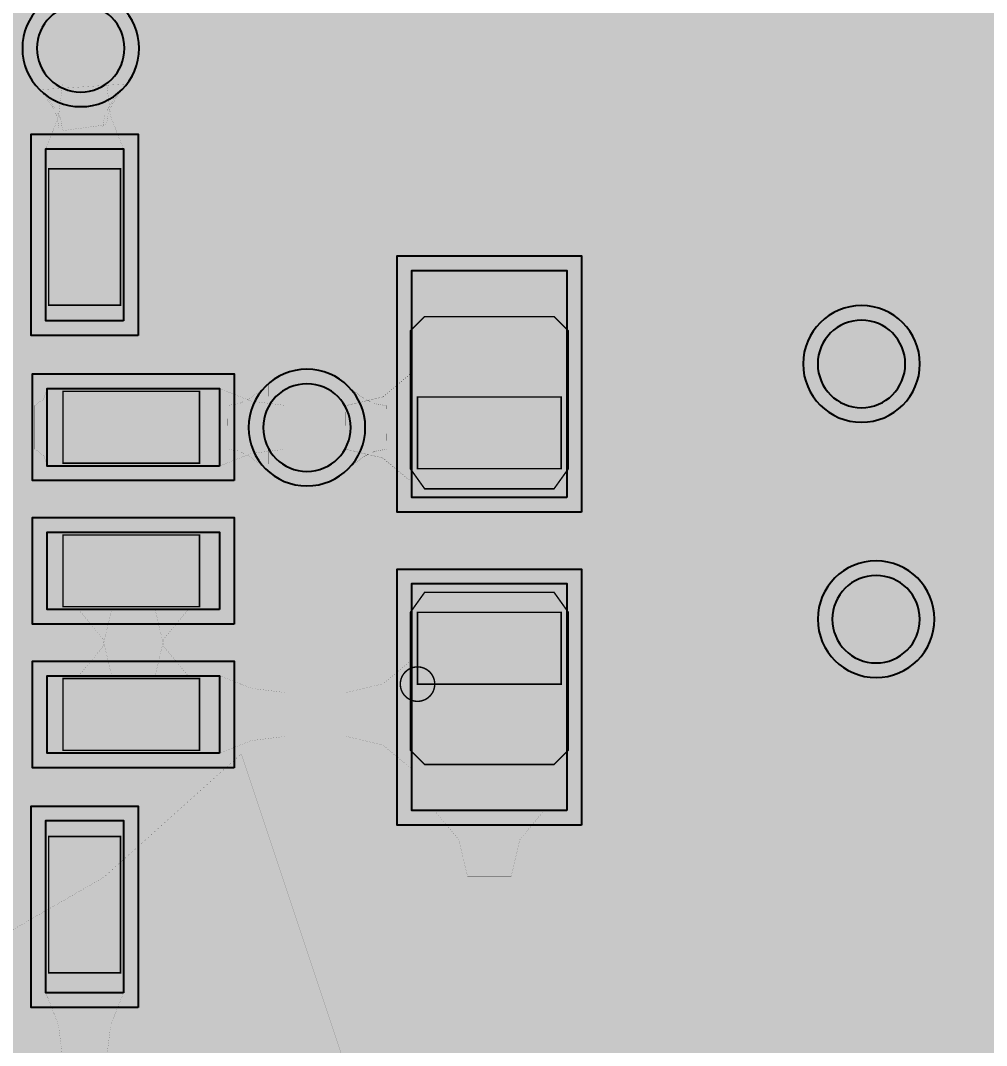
# Model space of a CAD drawing. Header units: millimetres. Extents: x -28.2 to 22.2, y -22.2 to 22.3.
# Drawn here: x 12.948 to 16.311, y 4.198 to 7.768 of the extents above; entities that cross this region are included whole.
import ezdxf

# ---------------------------------------------------------------- set-up
doc = ezdxf.new("R2010")
doc.units = ezdxf.units.MM
doc.header["$MEASUREMENT"] = 0
for name, color, linetype, true_color in [('Bottom-Layer', 7, 'Continuous', 0x0000ff), ('Bottom-Paste-Mask-Layer', 7, 'Continuous', 0x800000), ('Bottom-Silkscreen-Layer', 7, 'Continuous', 0x66cc33), ('Bottom-Solder-Mask-Layer', 7, 'Continuous', 0xaa00ff), ('Component-Marking-Layer', 7, 'Continuous', 0x66ffcc), ('Component-Shape-Layer', 7, 'Continuous', 0x00cccc), ('Document-Layer', 7, 'Continuous', 0xffffff), ('GND', 7, 'Continuous', 0x999966), ('Hole-Layer', 7, 'Continuous', 0x222222), ('Multi-Layer', 7, 'Continuous', 0xc0c0c0), ('Pin-Soldering-Layer', 7, 'Continuous', 0xcc9999), ('POWER', 7, 'Continuous', 0x008000), ('Top-Layer', 7, 'Continuous', 0xff0000)]:
    doc.layers.add(name, color=color, linetype=linetype, true_color=true_color)

msp = doc.modelspace()

# ---------------------------------------------------------------- hatches: boundary and pattern name
at = {"layer": 'Bottom-Layer', "transparency": 33554610}
msp.add_hatch(color=256, dxfattribs=at).paths.add_polyline_path([(16.6086, 1.5349), (16.6086, 2.275), (16.5606, 2.454), (16.4295, 2.5851), (16.2505, 2.6331), (14.6014, 2.6331), (14.633, 2.8078), (14.6084, 2.9836), (14.809, 2.9836), (14.9881, 3.0316), (15.1192, 3.1627), (15.1671, 3.3418), (15.1671, 3.8818), (15.1192, 4.0609), (14.9881, 4.1919), (14.809, 4.2399), (14.0189, 4.2399), (13.9421, 4.2316), (13.8689, 4.207), (13.7956, 4.2316), (13.7188, 4.2399), (13.6353, 4.2399), (13.6571, 4.3091), (13.6644, 4.3813), (13.6644, 4.8586), (13.8307, 4.9122), (13.9519, 5.0381), (13.9519, 5.0165), (13.9999, 4.8375), (14.131, 4.7064), (14.3101, 4.6584), (14.8501, 4.6584), (15.0291, 4.7064), (15.1602, 4.8375), (15.2082, 5.0165), (15.2082, 5.8066), (15.1999, 5.8834), (15.1753, 5.9567), (15.1999, 6.0299), (15.2082, 6.1067), (15.2082, 6.8968), (15.1602, 7.0759), (15.0291, 7.207), (14.8501, 7.2549), (14.3101, 7.2549), (14.1352, 7.2093), (14.0048, 7.0841), (13.9522, 6.9113), (13.8095, 6.8947), (13.6757, 6.8425), (13.6701, 6.843), (13.6644, 6.8434), (13.6644, 7.3212), (13.6617, 7.3649), (13.6537, 7.408), (13.7084, 7.5623), (13.7163, 7.7259), (16.6592, 7.7259), (17.3984, 6.9866), (17.3986, 6.9852), (17.3988, 6.9838), (17.4815, 6.7444), (17.6611, 6.5657), (17.901, 6.4841), (18.3167, 6.0684), (18.3167, -3.4127), (17.6601, -4.0692), (17.6511, -4.0774), (17.6412, -4.0846), (17.326, -4.0846), (17.147, -4.1325), (17.0159, -4.2636), (16.9679, -4.4427), (16.9679, -5.0261), (16.8361, -4.8861), (16.6508, -4.8345), (16.5177, -4.8345), (16.134, -4.4508), (16.6508, -4.4508), (16.8299, -4.4028), (16.961, -4.2717), (17.009, -4.0926), (17.009, -3.2926), (16.961, -3.1136), (16.8299, -2.9825), (16.6508, -2.9345), (16.5852, -2.9345), (16.5852, -2.5037), (16.5892, -2.4253), (16.6011, -2.3478), (16.6067, -2.3116), (16.6086, -2.2751), (16.6086, -1.5351), (16.578, -1.3902), (16.4914, -1.2701), (16.578, -1.1499), (16.6086, -1.0051), (16.6086, -0.2663), (16.673, -0.3307), (16.673, -0.6859), (16.7635, -1.0237), (17.0109, -1.271), (17.3487, -1.3615), (17.6865, -1.271), (17.9338, -1.0237), (18.0243, -0.6859), (18.0243, -0.0509), (17.9729, 0.2077), (17.8264, 0.4269), (17.1152, 1.1381), (16.896, 1.2846), (16.6375, 1.336), (16.5483, 1.336), (16.5932, 1.431)])
at = {"layer": 'Bottom-Layer'}
for points in [[(13.2475, 7.4046), (13.0951, 7.3842), (13.0881, 7.4247), (13.0699, 7.4616), (13.0441, 7.4954), (13.0146, 7.5265), (13.3187, 7.5468), (13.2925, 7.5133), (13.2697, 7.4803), (13.2536, 7.445)], [(13.0951, 7.5498), (13.2475, 7.5498), (13.2624, 7.4318), (13.3063, 7.3212), (13.0363, 7.3212), (13.0801, 7.4318)], [(13.3063, 6.7212), (13.0363, 6.7212), (13.0363, 7.3212), (13.3063, 7.3212)], [(14.8501, 6.1067), (14.3101, 6.1067), (14.3101, 6.8968), (14.8501, 6.8968)], [(14.0815, 6.2748), (14.0815, 6.4272), (14.2093, 6.4574), (14.3101, 6.5415), (14.3101, 6.1605), (14.2093, 6.2446)], [(14.0815, 6.2738), (14.0815, 6.4262), (14.2093, 6.4563), (14.3101, 6.5405), (14.3101, 6.1595), (14.2093, 6.2436)], [(13.6676, 6.2748), (13.6692, 6.4272), (13.7096, 6.4337), (13.7457, 6.4509), (13.779, 6.4752), (13.8114, 6.503), (13.8099, 6.1982), (13.7776, 6.2264), (13.7442, 6.2509), (13.7081, 6.2682)], [(14.2209, 6.4272), (14.2225, 6.2748), (14.182, 6.2682), (14.1459, 6.2509), (14.1125, 6.2264), (14.0803, 6.1982), (14.0787, 6.503), (14.1111, 6.4752), (14.1445, 6.4509), (14.1805, 6.4337)], [(14.2217, 6.4262), (14.2217, 6.2738), (14.1813, 6.2672), (14.1452, 6.2499), (14.1118, 6.2255), (14.0795, 6.1976), (14.0795, 6.5024), (14.1118, 6.4744), (14.1452, 6.45), (14.1813, 6.4327)], [(12.9979, 6.2748), (12.9979, 6.4272), (13.0291, 6.4495), (13.0411, 6.486), (13.0411, 6.216), (13.0291, 6.2525)], [(13.6411, 6.216), (13.0411, 6.216), (13.0411, 6.486), (13.6411, 6.486)], [(13.8697, 6.4272), (13.8697, 6.2748), (13.7517, 6.2599), (13.6411, 6.216), (13.6411, 6.486), (13.7517, 6.4421)], [(13.6411, 5.7161), (13.0411, 5.7161), (13.0411, 5.9861), (13.6411, 5.9861)], [(14.8501, 5.0165), (14.3101, 5.0165), (14.3101, 5.8066), (14.8501, 5.8066)], [(13.4173, 5.4875), (13.2649, 5.4875), (13.2347, 5.6153), (13.1506, 5.7161), (13.5316, 5.7161), (13.4474, 5.6153)], [(13.2649, 5.7146), (13.4173, 5.7146), (13.4474, 5.5868), (13.5316, 5.486), (13.1506, 5.486), (13.2347, 5.5868)], [(14.0815, 5.2748), (14.0815, 5.4272), (14.2093, 5.4574), (14.3101, 5.5415), (14.3101, 5.1605), (14.2093, 5.2446)], [(13.6411, 5.216), (13.0411, 5.216), (13.0411, 5.486), (13.6411, 5.486)], [(13.8697, 5.4272), (13.8697, 5.2748), (13.7517, 5.2599), (13.6411, 5.216), (13.6411, 5.486), (13.7517, 5.4421)], [(14.6563, 4.7879), (14.5039, 4.7879), (14.4737, 4.9157), (14.3896, 5.0165), (14.7706, 5.0165), (14.6864, 4.9157)], [(13.3063, 4.3813), (13.0363, 4.3813), (13.0363, 4.9813), (13.3063, 4.9813)], [(13.2475, 4.1527), (13.0951, 4.1527), (13.0801, 4.2707), (13.0363, 4.3813), (13.3063, 4.3813), (13.2624, 4.2707)]]:
    msp.add_hatch(color=256, dxfattribs=at).paths.add_polyline_path(points)
at = {"layer": 'Bottom-Paste-Mask-Layer'}
for points in [[(13.3063, 6.7212), (13.0363, 6.7212), (13.0363, 7.3212), (13.3063, 7.3212)], [(14.8051, 6.7366), (14.8551, 6.6866), (14.8551, 6.2066), (14.8051, 6.1366), (14.3551, 6.1366), (14.3051, 6.2066), (14.3051, 6.6866), (14.3551, 6.7366)], [(14.8051, 6.7366), (14.8551, 6.6866), (14.8551, 6.2066), (14.8051, 6.1366), (14.3551, 6.1366), (14.3051, 6.2066), (14.3051, 6.6866), (14.3551, 6.7366)], [(13.6411, 6.216), (13.0411, 6.216), (13.0411, 6.486), (13.6411, 6.486)], [(13.6411, 5.7161), (13.0411, 5.7161), (13.0411, 5.9861), (13.6411, 5.9861)], [(14.8051, 5.7766), (14.8551, 5.7066), (14.8551, 5.2266), (14.8051, 5.1766), (14.3551, 5.1766), (14.3051, 5.2266), (14.3051, 5.7066), (14.3551, 5.7766)], [(14.8051, 5.7766), (14.8551, 5.7066), (14.8551, 5.2266), (14.8051, 5.1766), (14.3551, 5.1766), (14.3051, 5.2266), (14.3051, 5.7066), (14.3551, 5.7766)], [(13.6411, 5.216), (13.0411, 5.216), (13.0411, 5.486), (13.6411, 5.486)], [(13.3063, 4.3813), (13.0363, 4.3813), (13.0363, 4.9813), (13.3063, 4.9813)]]:
    msp.add_hatch(color=256, dxfattribs=at).paths.add_polyline_path(points)
at = {"layer": 'Bottom-Solder-Mask-Layer'}
for points in [[(13.3571, 6.6704), (12.9855, 6.6704), (12.9855, 7.372), (13.3571, 7.372)], [(14.9009, 6.0559), (14.2593, 6.0559), (14.2593, 6.9476), (14.9009, 6.9476)], [(13.6919, 6.1652), (12.9903, 6.1652), (12.9903, 6.5368), (13.6919, 6.5368)], [(13.6919, 5.6653), (12.9903, 5.6653), (12.9903, 6.0369), (13.6919, 6.0369)], [(14.9009, 4.9657), (14.2593, 4.9657), (14.2593, 5.8574), (14.9009, 5.8574)], [(13.6919, 5.1652), (12.9903, 5.1652), (12.9903, 5.5368), (13.6919, 5.5368)], [(13.3571, 4.3305), (12.9855, 4.3305), (12.9855, 5.0321), (13.3571, 5.0321)]]:
    msp.add_hatch(color=256, dxfattribs=at).paths.add_polyline_path(points)
at = {"layer": 'Component-Marking-Layer'}
msp.add_hatch(color=256, dxfattribs=at).paths.add_polyline_path([(14.2701, 5.4567, 1), (14.39, 5.4567, 1)])
msp.add_hatch(color=256, dxfattribs=at).paths.add_polyline_path([(14.2701, 5.4567, 1), (14.39, 5.4567, 1)])
at = {"layer": 'GND', "transparency": 33554610}
for points in [[(-16.5734, 13.9168), (-0.626, 13.9168), (-0.626, 7.7393), (-0.5757, 7.5564), (-0.4391, 7.4248), (0.9802, 6.6519), (1.0631, 6.6193), (1.1515, 6.6083), (4.8313, 6.6083), (4.9653, 6.3263), (5.2292, 6.1595), (5.5414, 6.1595), (5.8053, 6.3263), (5.9393, 6.6083), (6.8503, 6.6083), (6.9873, 6.6355), (7.1035, 6.7132), (8.0772, 7.6868), (10.0739, 7.6868), (10.0939, 7.6874), (10.1139, 7.689), (10.3088, 7.4287), (10.6152, 7.3201), (10.9305, 7.3996), (11.1488, 7.6406), (11.1969, 7.9622), (11.0586, 8.2565), (11.1473, 8.4937), (11.1227, 8.7457), (10.9898, 8.9613), (10.7757, 9.0966), (10.7757, 10.2209), (11.0024, 10.227), (11.2081, 10.3222), (11.4777, 10.2522), (11.7478, 10.3204), (11.9518, 10.5099), (12.0396, 10.7742), (12.315, 10.6848), (12.5984, 10.7445), (12.8142, 10.9375), (12.9052, 11.2123), (12.8471, 11.496), (12.6554, 11.713), (12.381, 11.8055), (12.097, 11.749), (11.879, 11.5585), (11.7849, 11.2846), (11.5752, 11.3667), (11.3501, 11.3597), (11.1458, 11.2648), (10.9661, 11.3273), (10.7757, 11.3261), (10.7757, 13.9168), (16.5743, 13.9168), (17.7904, 12.3243), (18.8539, 10.6263), (19.7559, 8.8371), (20.4885, 6.9722), (21.0455, 5.0475), (21.4221, 3.0795), (21.6151, 1.0852), (21.6228, -0.9185), (21.4452, -2.9142), (21.1963, -2.8687), (20.9526, -2.9371), (20.7638, -3.1055), (20.6681, -3.3399), (20.6851, -3.5924), (20.8113, -3.8118), (21.021, -3.9534), (21.2716, -3.9886), (20.8472, -5.8125), (20.2667, -7.5929), (19.5344, -9.3165), (18.6559, -10.9703), (17.6377, -12.5419), (-17.6368, -12.5419), (-18.7366, -10.8303), (-19.6709, -9.0229), (-20.4312, -7.1358), (-21.011, -5.1856), (-21.4051, -3.1896), (-21.6101, -1.1654), (-21.624, 0.869), (-21.4468, 2.8958), (-21.0801, 4.8971), (-20.5271, 6.855), (-19.7927, 8.7524), (-18.8833, 10.5724), (-17.8071, 12.2989)], [(12.5963, 7.6708), (12.6715, 7.3901), (12.877, 7.1846), (13.1577, 7.1094), (13.4383, 7.1846), (13.6438, 7.3901), (13.719, 7.6708), (13.6438, 7.9514), (13.4383, 8.1569), (13.1577, 8.2321), (12.877, 8.1569), (12.6715, 7.9514)], [(13.3837, 6.35), (13.4589, 6.0693), (13.6644, 5.8638), (13.9451, 5.7886), (14.2257, 5.8638), (14.4312, 6.0693), (14.5064, 6.35), (14.4312, 6.6306), (14.2257, 6.8361), (13.9451, 6.9113), (13.6644, 6.8361), (13.4589, 6.6306)]]:
    msp.add_hatch(color=256, dxfattribs=at).paths.add_polyline_path(points)
at = {"layer": 'Pin-Soldering-Layer'}
for points in [[(13.0462, 7.2512), (13.2962, 7.2512), (13.2962, 6.7762), (13.0462, 6.7762)], [(13.0462, 7.2512), (13.2962, 7.2512), (13.2962, 6.7762), (13.0462, 6.7762)], [(13.0962, 6.4761), (13.5712, 6.4761), (13.5712, 6.2261), (13.0962, 6.2261)], [(13.0962, 6.4761), (13.5712, 6.4761), (13.5712, 6.2261), (13.0962, 6.2261)], [(14.3301, 6.4567), (14.8301, 6.4567), (14.8301, 6.2067), (14.3301, 6.2067)], [(14.3301, 6.4567), (14.8301, 6.4567), (14.8301, 6.2067), (14.3301, 6.2067)], [(13.0962, 5.9762), (13.5712, 5.9762), (13.5712, 5.7262), (13.0962, 5.7262)], [(13.0962, 5.9762), (13.5712, 5.9762), (13.5712, 5.7262), (13.0962, 5.7262)], [(14.3301, 5.4567), (14.3301, 5.7066), (14.8301, 5.7066), (14.8301, 5.4567)], [(14.3301, 5.4567), (14.3301, 5.7066), (14.8301, 5.7066), (14.8301, 5.4567)], [(13.0962, 5.4761), (13.5712, 5.4761), (13.5712, 5.2261), (13.0962, 5.2261)], [(13.0962, 5.4761), (13.5712, 5.4761), (13.5712, 5.2261), (13.0962, 5.2261)], [(13.0462, 4.9262), (13.2962, 4.9262), (13.2962, 4.4512), (13.0462, 4.4512)], [(13.0462, 4.9262), (13.2962, 4.9262), (13.2962, 4.4512), (13.0462, 4.4512)]]:
    msp.add_hatch(color=256, dxfattribs=at).paths.add_polyline_path(points)
at = {"layer": 'POWER', "transparency": 33554610}
for points in [[(-16.5734, 13.9168), (-9.778, 13.9168), (-10.479, 13.2158), (-10.6392, 12.976), (-10.6955, 12.6931), (-10.6955, 12.0454), (-10.5965, 11.6759), (-10.3259, 11.4053), (-9.9564, 11.3063), (-9.5868, 11.4053), (-9.3163, 11.6759), (-9.2172, 12.0454), (-9.2172, 12.387), (-8.752, 12.8522), (-0.626, 12.8522), (-0.626, 8.3482), (-0.9013, 8.0729), (-7.3656, 8.0729), (-7.5026, 8.0456), (-7.6188, 7.968), (-8.203, 7.3838), (-8.2806, 7.2676), (-8.3079, 7.1305), (-8.3079, 4.0008), (-9.2072, 3.1015), (-9.3124, 2.9441), (-9.3493, 2.7584), (-9.3493, -1.2417), (-13.3744, -5.2669), (-13.4796, -5.4243), (-13.5165, -5.6099), (-13.5165, -7.2809), (-13.8013, -7.3453), (-14.0152, -7.544), (-14.1004, -7.8232), (-14.0339, -8.1075), (-13.8336, -8.3199), (-13.5537, -8.403), (-13.3454, -8.6627), (-13.0267, -8.7587), (-12.7096, -8.6574), (-12.5057, -8.3942), (-12.2965, -8.6244), (-11.9969, -8.7079), (-11.6988, -8.6191), (-11.4938, -8.3852), (-11.2661, -8.562), (-10.9807, -8.6024), (-10.7129, -8.4959), (-10.5332, -8.2704), (-10.4891, -7.9856), (-10.5922, -7.7164), (-10.8153, -7.5339), (-11.0995, -7.4861), (-11.37, -7.5857), (-11.5554, -7.8064), (-11.7902, -7.6267), (-12.0838, -7.5913), (-12.3546, -7.71), (-12.5276, -7.9498), (-12.5366, -7.9323), (-12.5462, -7.915), (-12.5462, -6.3453), (-12.3073, -6.3025), (-12.1088, -6.1628), (-11.9878, -5.9524), (-11.7791, -6.1428), (-11.5041, -6.2074), (-11.2324, -6.13), (-11.0329, -5.93), (-10.8304, -6.1391), (-10.5503, -6.2187), (-10.2681, -6.1473), (-10.0596, -5.9441), (-9.9809, -5.6638), (-10.0531, -5.3818), (-10.257, -5.1739), (-10.5375, -5.0961), (-10.8193, -5.1692), (-11.0265, -5.3737), (-11.2575, -5.1486), (-11.5742, -5.0878), (-11.8721, -5.2113), (-12.0529, -5.4783), (-12.0865, -5.4319), (-12.1247, -5.3893), (-8.5211, -1.7857), (-8.429, -1.6573), (-8.3832, -1.506), (-7.4428, -2.4463), (-7.2442, -2.579), (-7.01, -2.6256), (-6.5369, -2.6256), (-6.5815, -2.8559), (-6.5282, -3.0843), (-6.3863, -3.271), (-6.1804, -3.3833), (-5.9466, -3.4018), (-5.7257, -3.3231), (-5.494, -3.4605), (-5.2251, -3.4742), (-4.9807, -3.361), (-4.8171, -3.1471), (-4.7721, -2.8816), (-4.8558, -2.6256), (3.1755, -2.6256), (3.4097, -2.579), (3.6083, -2.4463), (4.194, -1.8607), (4.2206, -1.8607), (4.3561, -1.8341), (4.4714, -1.7582), (5.1383, -1.1041), (5.2177, -0.987), (5.2456, -0.8484), (5.2456, -0.809), (5.4117, -0.6429), (5.5444, -0.4443), (5.591, -0.2101), (5.591, 1.8114), (6.8149, 3.0353), (6.8698, 2.7563), (7.0543, 2.54), (7.3211, 2.4419), (7.1557, 2.188), (7.1463, 1.8851), (7.2958, 1.6214), (7.5606, 1.4739), (7.8634, 1.4856), (8.1161, 1.6529), (8.2449, 1.9273), (8.2123, 2.2286), (8.0279, 2.469), (7.7453, 2.5786), (7.9016, 2.8056), (7.9309, 3.0796), (7.8264, 3.3346), (8.0588, 3.4901), (8.1873, 3.7384), (8.1801, 4.018), (8.039, 4.2593), (9.4757, 5.6961), (9.6084, 5.8947), (9.655, 6.1289), (9.655, 8.2808), (9.6572, 8.3776), (9.6636, 8.4743), (10.6708, 9.4816), (10.7078, 9.5249), (10.7374, 9.5736), (12.5959, 9.5736), (12.873, 9.4974), (13.1515, 9.5684), (13.3583, 9.7678), (13.3583, 8.195), (13.0913, 8.2282), (12.8395, 8.1332), (12.6608, 7.932), (12.5963, 7.6708), (12.6608, 7.4095), (12.8395, 7.2083), (13.0913, 7.1134), (13.3583, 7.1465), (13.3583, 5.3565), (12.7941, 4.9222), (12.1364, 4.6491), (11.4305, 4.556), (10.5454, 4.556), (10.3597, 4.519), (10.2023, 4.4139), (10.148, 4.3595), (9.9038, 4.2229), (9.7559, 3.9854), (9.7411, 3.706), (9.8629, 3.4542), (10.0911, 3.2924), (10.3691, 3.2609), (10.6278, 3.3675), (10.8029, 3.5857), (13.3583, 3.5857), (13.3583, 2.7699), (12.762, 2.1736), (12.6018, 1.9338), (12.5455, 1.6509), (12.5455, 0.0152), (8.3761, 0.0152), (8.1994, 0.1919), (7.1672, 1.2241), (6.9569, 1.5208), (6.6307, 1.6814), (6.2673, 1.667), (5.9548, 1.481), (5.9294, 1.4556), (5.7381, 1.124), (5.7382, 0.7412), (5.9298, 0.4098), (6.2615, 0.2188), (6.8858, -0.4055), (6.7995, -0.5144), (6.7051, -0.6163), (5.7965, -1.5249), (5.544, -1.6697), (5.3979, -1.9214), (5.3975, -2.2125), (5.5429, -2.4646), (5.795, -2.61), (6.0861, -2.6096), (6.3378, -2.4635), (6.4826, -2.211), (7.4463, -1.2473), (7.5183, -1.1785), (7.5934, -1.1132), (7.6185, -1.1382), (7.8377, -1.2847), (8.0962, -1.3361), (12.7614, -1.3361), (12.7614, -3.159), (12.7861, -3.4379), (12.9216, -3.6828), (12.9216, -4.9506), (12.0614, -5.8109), (11.9511, -5.5451), (11.7236, -5.369), (11.4388, -5.3286), (11.3989, -5.3315), (11.3634, -5.333), (11.5986, -5.1407), (11.6993, -4.854), (11.6358, -4.5569), (11.4267, -4.3364), (11.1334, -4.2571), (10.8418, -4.3422), (10.6372, -4.5669), (10.5797, -4.8652), (10.686, -5.1499), (10.9251, -5.3374), (7.5355, -5.3374), (7.4594, -5.0578), (7.2541, -4.8534), (6.9741, -4.7786), (6.6942, -4.8534), (6.4888, -5.0578), (6.4128, -5.3374), (2.516, -5.3374), (2.4399, -5.0578), (2.2346, -4.8534), (1.9547, -4.7786), (1.6747, -4.8534), (1.4694, -5.0578), (1.3933, -5.3374), (0.811, -5.3374), (0.7274, -5.0451), (0.5037, -4.8393), (0.2055, -4.7803), (-0.0798, -4.8854), (-0.3364, -4.7833), (-0.6106, -4.816), (-0.8361, -4.9755), (-1.1197, -4.9286), (-1.3894, -5.0283), (-1.5743, -5.2484), (-1.626, -5.5312), (-1.5309, -5.8025), (-1.314, -5.9912), (-2.3846, -7.0618), (-2.5035, -7.2398), (-2.5453, -7.4497), (-2.5453, -8.1353), (-2.5511, -8.2802), (-2.5541, -8.32), (-2.5034, -8.6278), (-2.2963, -8.861), (-1.9967, -8.9477), (-1.697, -8.861), (-1.4899, -8.6278), (-1.4392, -8.32), (-1.4422, -8.2802), (-1.448, -8.1353), (-1.448, -7.8926), (-1.3315, -8.0918), (-1.1447, -8.2273), (-0.9191, -8.2761), (-0.7297, -8.5047), (-0.4502, -8.6047), (-0.1587, -8.5482), (0.0631, -8.3509), (0.1533, -8.0681), (0.0867, -7.7788), (-0.1182, -7.564), (-0.404, -7.4837), (-0.6149, -7.2408), (-0.9246, -7.1535), (-0.2057, -6.4347), (5.7769, -6.4347), (5.5403, -6.5621), (5.39, -6.785), (5.3606, -7.0522), (5.4588, -7.3024), (5.662, -7.4783), (5.9237, -7.5395), (6.1004, -7.786), (6.3795, -7.9046), (6.6795, -7.8608), (6.913, -7.6673), (7.0118, -7.3806), (6.947, -7.0843), (6.7376, -6.865), (6.4447, -6.7866), (6.2945, -6.5627), (6.0572, -6.4347), (7.3329, -6.4347), (7.4089, -6.7142), (7.6143, -6.9187), (7.8942, -6.9935), (8.1741, -6.9187), (8.3795, -6.7142), (8.4555, -6.4347), (8.7304, -6.4347), (8.6025, -6.5995), (8.5437, -6.7997), (8.2563, -6.9626), (8.1103, -7.259), (8.1563, -7.5862), (8.3784, -7.8308), (8.6995, -7.9081), (9.0086, -7.7914), (9.0086, -8.4995), (8.9332, -8.8118), (9.0414, -9.1143), (9.2977, -9.3079), (9.6182, -9.3293), (9.6182, -10.0884), (7.6676, -12.039), (-11.8355, -12.039), (-13.4634, -10.4111), (-13.5799, -10.1212), (-13.8333, -9.9385), (-14.1451, -9.9194), (-14.4189, -10.0698), (-14.5694, -10.3436), (-14.5503, -10.6554), (-14.3675, -10.9088), (-14.0777, -11.0253), (-12.561, -12.5419), (-17.6368, -12.5419), (-18.7366, -10.8303), (-19.6709, -9.0229), (-20.4312, -7.1358), (-21.011, -5.1856), (-21.4051, -3.1896), (-21.6101, -1.1654), (-21.624, 0.869), (-21.4468, 2.8958), (-21.0801, 4.8971), (-20.5271, 6.855), (-19.7927, 8.7524), (-18.8833, 10.5724), (-17.8071, 12.2989)], [(14.6201, 11.9458), (12.6491, 13.9168), (16.5743, 13.9168), (17.7904, 12.3243), (18.8539, 10.6263), (19.7559, 8.8371), (20.4885, 6.9722), (21.0455, 5.0475), (21.4221, 3.0795), (21.6151, 1.0852), (21.6228, -0.9185), (21.4452, -2.9142), (21.1963, -2.8687), (20.9526, -2.9371), (20.7638, -3.1055), (20.6681, -3.3399), (20.6851, -3.5924), (20.8113, -3.8118), (21.021, -3.9534), (21.2716, -3.9886), (20.8472, -5.8125), (20.2667, -7.5929), (19.5344, -9.3165), (18.6559, -10.9703), (17.6377, -12.5419), (8.3931, -12.5419), (10.3597, -10.5754), (10.4538, -10.4345), (10.4869, -10.2683), (10.4869, -8.8973), (10.5393, -8.8213), (10.5786, -8.7377), (10.6785, -8.6378), (10.8548, -8.8973), (11.1429, -9.0217), (11.2798, -9.2938), (11.5387, -9.4542), (11.8434, -9.4559), (12.104, -9.2981), (12.2438, -9.0275), (12.2217, -8.7237), (12.0442, -8.4761), (11.7635, -8.3578), (11.6328, -8.0926), (11.3856, -7.9307), (13.292, -6.0242), (13.4319, -6.2948), (13.6926, -6.4525), (13.9972, -6.4508), (14.2561, -6.2903), (14.393, -6.0181), (14.3676, -5.7146), (14.1874, -5.469), (13.9054, -5.3537), (13.9333, -5.2597), (13.9427, -5.1621), (13.9427, -3.6835), (14.0688, -3.475), (14.1127, -3.2354), (14.1127, -0.9602), (14.1749, -0.7051), (14.1439, -0.4444), (14.0238, -0.2109), (14.0238, 1.3448), (14.6201, 1.9411), (14.7804, 2.1809), (14.8366, 2.4638), (14.8366, 10.2913), (15.5691, 10.2913), (15.9386, 10.3903), (16.2092, 10.6609), (16.3082, 11.0304), (16.2092, 11.4), (15.9386, 11.6705), (15.5691, 11.7696), (14.7504, 11.7696), (14.6918, 11.8625)]]:
    msp.add_hatch(color=256, dxfattribs=at).paths.add_polyline_path(points)
at = {"layer": 'POWER'}
msp.add_hatch(color=256, dxfattribs=at).paths.add_polyline_path([(11.4305, 4.1978), (12.0698, 4.2649), (12.6813, 4.4632), (13.2383, 4.7842), (13.7165, 5.2138), (14.0975, 4.0708)])
at = {"layer": 'Top-Layer', "transparency": 33554610}
msp.add_hatch(color=256, dxfattribs=at).paths.add_polyline_path([(9.8587, 13.9168), (15.5514, 13.9168), (15.193, 13.7214), (14.9283, 13.4105), (14.7926, 13.0254), (14.804, 12.6173), (14.9609, 12.2404), (15.2424, 11.9447), (15.6112, 11.7696), (15.5691, 11.7696), (15.1995, 11.6705), (14.929, 11.4), (14.8299, 11.0304), (14.929, 10.6609), (15.1995, 10.3903), (15.5691, 10.2913), (16.0831, 10.2913), (16.139, 10.2891), (16.1866, 10.2832), (16.2293, 10.2739), (16.264, 10.2624), (16.2879, 10.2509), (16.3003, 10.2424), (16.3075, 10.2353), (16.3094, 10.232), (16.573, 9.8999), (16.9412, 9.6896), (17.3612, 9.6312), (17.7728, 9.7331), (18.117, 9.9807), (18.3445, 10.3385), (18.4228, 10.7553), (18.3405, 11.1712), (18.1095, 11.5268), (17.7628, 11.771), (17.3503, 11.8689), (16.9309, 11.8064), (16.8846, 11.7919), (16.8455, 11.783), (16.8037, 11.7766), (16.7603, 11.7726), (16.6576, 11.7696), (16.5122, 11.7696), (16.1874, 11.7696), (16.5562, 11.9447), (16.8377, 12.2404), (16.9946, 12.6173), (17.0059, 13.0254), (16.8703, 13.4105), (16.6056, 13.7214), (16.2471, 13.9168), (16.5743, 13.9168), (17.7326, 12.4073), (18.7539, 10.8018), (19.6302, 9.1129), (19.5059, 9.1129), (19.4924, 9.1244), (19.4777, 9.1402), (19.1828, 9.4549), (18.7908, 9.6349), (18.3598, 9.6534), (17.9539, 9.5077), (17.633, 9.2193), (17.6301, 9.2157), (17.6231, 9.2066), (17.6163, 9.1972), (17.5823, 9.1484), (17.5749, 9.1373), (17.5679, 9.1261), (17.5116, 9.0311), (17.5072, 9.0233), (17.5029, 9.0155), (17.4601, 8.9343), (17.1701, 9.0004), (16.8871, 8.9092), (16.6904, 8.6861), (16.6352, 8.3939), (16.7371, 8.1145), (16.9674, 7.9263), (17.2616, 7.8823), (17.5369, 7.9947), (17.5402, 7.9918), (17.5814, 7.9473), (17.7338, 7.7562), (17.924, 7.6027), (17.7269, 7.5546), (17.5598, 7.4395), (17.4093, 7.1658), (17.4284, 6.854), (17.6111, 6.6006), (17.901, 6.4841), (18.3346, 6.0505), (18.4794, 5.6033), (18.7949, 5.2549), (19.2256, 5.0667), (19.6956, 5.0717), (20.1222, 5.2691), (20.4302, 5.6241), (20.5326, 5.2381), (20.6276, 4.8503), (20.6439, 4.7806), (20.6599, 4.7109), (20.2803, 4.8399), (19.8796, 4.8269), (19.5091, 4.6736), (19.2164, 4.3997), (19.0388, 4.0402), (18.9992, 3.6413), (19.0001, 3.6288), (19.0015, 3.6164), (19.0018, 3.6138), (19.0043, 3.5923), (19.0072, 3.5709), (19.009, 3.5566), (19.0115, 3.5396), (19.0149, 3.5228), (19.0177, 3.5101), (19.0227, 3.4865), (19.0283, 3.463), (19.0389, 3.4159), (19.0422, 3.4022), (19.0461, 3.3886), (19.0746, 3.2965), (19.09, 3.2453), (19.0795, 3.2337), (18.5983, 2.7525), (14.6294, 2.7525), (14.5837, 3.0502), (14.3907, 3.2815), (14.106, 3.3797), (13.8115, 3.3165), (13.592, 3.1103), (13.592, 5.9135), (13.8793, 5.7925), (14.1868, 5.8434), (14.4198, 6.0505), (14.5064, 6.35), (14.4198, 6.6494), (14.1868, 6.8566), (13.8793, 6.9074), (13.592, 6.7864), (13.592, 7.3152), (13.7089, 7.5646), (13.693, 7.8396), (13.5482, 8.074), (13.3093, 8.2112), (13.0339, 8.2183), (12.7884, 8.0935), (12.7884, 8.2473), (12.7861, 8.2918), (12.7792, 8.3359), (12.7792, 9.5062), (13.0996, 9.5429), (13.347, 9.7499), (13.4396, 10.0588), (13.347, 10.3677), (13.0996, 10.5746), (12.7792, 10.6113), (12.7792, 10.8898), (12.8999, 11.1633), (12.8632, 11.46), (12.6794, 11.6958), (12.4006, 11.8039), (11.9973, 12.2072), (11.8564, 12.3013), (11.6902, 12.3344), (10.6449, 12.3344), (10.5822, 12.6222), (10.3824, 12.8386), (10.1005, 12.924), (9.8141, 12.855), (9.8107, 12.861), (9.8072, 12.867), (9.8455, 12.956), (9.8587, 13.052)])
at = {"layer": 'Top-Layer'}
msp.add_hatch(color=256, dxfattribs=at).paths.add_polyline_path([(13.2339, 7.3941), (13.0815, 7.3941), (13.0749, 7.4346), (13.0577, 7.4706), (13.0332, 7.504), (13.0053, 7.5364), (13.3101, 7.5364), (13.2821, 7.504), (13.2577, 7.4706), (13.2404, 7.4346)])

# ---------------------------------------------------------------- linework, layer by layer
at = {"layer": 'Bottom-Layer', "const_width": 0.00508}
msp.add_lwpolyline([(-22.1992, -0.0001, 1), (22.2001, -0.0001), (22.2001, -0.0001, 1), (-22.1992, -0.0001)], format="xyb", dxfattribs=at)
at = {"layer": 'Bottom-Layer'}
for points, const_width in [([(13.1713, 7.6572), (13.1577, 7.6708)], 0.1524), ([(15.1192, 4.0609), (14.9881, 4.1919), (14.809, 4.2399), (14.0189, 4.2399), (13.9421, 4.2316), (13.8689, 4.207), (13.7956, 4.2316), (13.7188, 4.2399), (13.6353, 4.2399), (13.6571, 4.3091), (13.6644, 4.3813), (13.6644, 4.8586), (13.8307, 4.9122), (13.9519, 5.0381), (13.9519, 5.0165), (13.9999, 4.8375), (14.131, 4.7064), (14.3101, 4.6584), (14.8501, 4.6584), (15.0291, 4.7064), (15.1602, 4.8375), (15.2082, 5.0165), (15.2082, 5.8066), (15.1999, 5.8834), (15.1753, 5.9567), (15.1999, 6.0299), (15.2082, 6.1067), (15.2082, 6.8968), (15.1602, 7.0759), (15.0291, 7.207), (14.8501, 7.2549), (14.3101, 7.2549), (14.1352, 7.2093), (14.0048, 7.0841), (13.9522, 6.9113), (13.8095, 6.8947), (13.6757, 6.8425), (13.6701, 6.843), (13.6644, 6.8434), (13.6644, 7.3212), (13.6617, 7.3649), (13.6537, 7.408), (13.7084, 7.5623), (13.7163, 7.7259), (16.6592, 7.7259)], 0.0508), ([(13.1713, 7.0212), (13.1713, 7.6572)], 0.1524), ([(14.4293, 6.351), (14.5801, 6.5017)], 0.1524), ([(12.7497, 6.1028), (12.9979, 6.351)], 0.1524), ([(12.9979, 6.351), (13.3411, 6.351)], 0.1524), ([(13.3411, 6.351), (13.9451, 6.351)], 0.1524), ([(13.9451, 6.351), (14.4293, 6.351)], 0.1524), ([(14.4283, 6.35), (13.9451, 6.35)], 0.1524), ([(13.3411, 5.8511), (13.3411, 5.351)], 0.1524), ([(14.5195, 5.351), (14.5801, 5.4116)], 0.1524), ([(14.5801, 5.4116), (14.5801, 3.7779)], 0.1524), ([(13.3411, 5.351), (14.5195, 5.351)], 0.1524), ([(14.8475, 5.4116), (15.1066, 5.4116)], 0.0508), ([(14.5801, 5.0191), (14.5801, 4.76)], 0.0508), ([(13.1713, 4.6813), (13.1713, 3.7643)], 0.1524)]:
    msp.add_lwpolyline(points, dxfattribs=dict(at, const_width=const_width))
at = {"layer": 'Bottom-Layer', "const_width": 0.000254}
for points in [[(13.2475, 7.4046), (13.0951, 7.3842), (13.0881, 7.4247), (13.0699, 7.4616), (13.0441, 7.4954), (13.0146, 7.5265), (13.3187, 7.5468), (13.2925, 7.5133), (13.2697, 7.4803), (13.2536, 7.445)], [(13.0951, 7.5498), (13.2475, 7.5498), (13.2624, 7.4318), (13.3063, 7.3212), (13.0363, 7.3212), (13.0801, 7.4318)], [(14.0815, 6.2748), (14.0815, 6.4272), (14.2093, 6.4574), (14.3101, 6.5415), (14.3101, 6.1605), (14.2093, 6.2446)], [(14.0815, 6.2738), (14.0815, 6.4262), (14.2093, 6.4563), (14.3101, 6.5405), (14.3101, 6.1595), (14.2093, 6.2436)], [(13.6676, 6.2748), (13.6692, 6.4272), (13.7096, 6.4337), (13.7457, 6.4509), (13.779, 6.4752), (13.8114, 6.503), (13.8099, 6.1982), (13.7776, 6.2264), (13.7442, 6.2509), (13.7081, 6.2682)], [(14.2209, 6.4272), (14.2225, 6.2748), (14.182, 6.2682), (14.1459, 6.2509), (14.1125, 6.2264), (14.0803, 6.1982), (14.0787, 6.503), (14.1111, 6.4752), (14.1445, 6.4509), (14.1805, 6.4337)], [(14.2217, 6.4262), (14.2217, 6.2738), (14.1813, 6.2672), (14.1452, 6.2499), (14.1118, 6.2255), (14.0795, 6.1976), (14.0795, 6.5024), (14.1118, 6.4744), (14.1452, 6.45), (14.1813, 6.4327)], [(12.9979, 6.2748), (12.9979, 6.4272), (13.0291, 6.4495), (13.0411, 6.486), (13.0411, 6.216), (13.0291, 6.2525)], [(13.8697, 6.4272), (13.8697, 6.2748), (13.7517, 6.2599), (13.6411, 6.216), (13.6411, 6.486), (13.7517, 6.4421)], [(13.4173, 5.4875), (13.2649, 5.4875), (13.2347, 5.6153), (13.1506, 5.7161), (13.5316, 5.7161), (13.4474, 5.6153)], [(13.2649, 5.7146), (13.4173, 5.7146), (13.4474, 5.5868), (13.5316, 5.486), (13.1506, 5.486), (13.2347, 5.5868)], [(14.0815, 5.2748), (14.0815, 5.4272), (14.2093, 5.4574), (14.3101, 5.5415), (14.3101, 5.1605), (14.2093, 5.2446)], [(13.8697, 5.4272), (13.8697, 5.2748), (13.7517, 5.2599), (13.6411, 5.216), (13.6411, 5.486), (13.7517, 5.4421)], [(14.6563, 4.7879), (14.5039, 4.7879), (14.4737, 4.9157), (14.3896, 5.0165), (14.7706, 5.0165), (14.6864, 4.9157)], [(13.2475, 4.1527), (13.0951, 4.1527), (13.0801, 4.2707), (13.0363, 4.3813), (13.3063, 4.3813), (13.2624, 4.2707)]]:
    msp.add_lwpolyline(points, close=True, dxfattribs=at)
at = {"layer": 'Bottom-Layer'}
for points in [[(13.3063, 6.7212), (13.0363, 6.7212), (13.0363, 7.3212), (13.3063, 7.3212)], [(14.8501, 6.1067), (14.3101, 6.1067), (14.3101, 6.8968), (14.8501, 6.8968)], [(13.6411, 6.216), (13.0411, 6.216), (13.0411, 6.486), (13.6411, 6.486)], [(13.6411, 5.7161), (13.0411, 5.7161), (13.0411, 5.9861), (13.6411, 5.9861)], [(14.8501, 5.0165), (14.3101, 5.0165), (14.3101, 5.8066), (14.8501, 5.8066)], [(13.6411, 5.216), (13.0411, 5.216), (13.0411, 5.486), (13.6411, 5.486)], [(13.3063, 4.3813), (13.0363, 4.3813), (13.0363, 4.9813), (13.3063, 4.9813)]]:
    msp.add_lwpolyline(points, close=True, dxfattribs=at)
at = {"layer": 'Bottom-Paste-Mask-Layer'}
for points in [[(13.3063, 6.7212), (13.0363, 6.7212), (13.0363, 7.3212), (13.3063, 7.3212)], [(13.6411, 6.216), (13.0411, 6.216), (13.0411, 6.486), (13.6411, 6.486)], [(13.6411, 5.7161), (13.0411, 5.7161), (13.0411, 5.9861), (13.6411, 5.9861)], [(13.6411, 5.216), (13.0411, 5.216), (13.0411, 5.486), (13.6411, 5.486)], [(13.3063, 4.3813), (13.0363, 4.3813), (13.0363, 4.9813), (13.3063, 4.9813)]]:
    msp.add_lwpolyline(points, close=True, dxfattribs=at)
at = {"layer": 'Bottom-Paste-Mask-Layer', "const_width": 0.00508}
for points in [[(14.8051, 6.7366), (14.8551, 6.6866), (14.8551, 6.2066), (14.8051, 6.1366), (14.3551, 6.1366), (14.3051, 6.2066), (14.3051, 6.6866), (14.3551, 6.7366)], [(14.8051, 6.7366), (14.8551, 6.6866), (14.8551, 6.2066), (14.8051, 6.1366), (14.3551, 6.1366), (14.3051, 6.2066), (14.3051, 6.6866), (14.3551, 6.7366)], [(14.8051, 5.7766), (14.8551, 5.7066), (14.8551, 5.2266), (14.8051, 5.1766), (14.3551, 5.1766), (14.3051, 5.2266), (14.3051, 5.7066), (14.3551, 5.7766)], [(14.8051, 5.7766), (14.8551, 5.7066), (14.8551, 5.2266), (14.8051, 5.1766), (14.3551, 5.1766), (14.3051, 5.2266), (14.3051, 5.7066), (14.3551, 5.7766)]]:
    msp.add_lwpolyline(points, close=True, dxfattribs=at)
at = {"layer": 'Bottom-Silkscreen-Layer', "const_width": 0.1524}
for points in [[(13.7474, 7.4274), (13.5017, 7.4274)], [(13.7474, 7.4274), (13.5017, 7.4274)], [(13.7474, 6.6817), (13.7474, 7.4274)], [(13.7474, 6.6817), (13.7474, 7.4274)], [(14.2339, 7.1254), (14.9263, 7.1254)], [(14.2339, 7.1254), (14.9263, 7.1254)], [(14.0815, 6.1829), (14.0815, 6.973)], [(14.0815, 6.1829), (14.0815, 6.973)], [(15.0787, 6.973), (15.0787, 6.1829)], [(15.0787, 6.973), (15.0787, 6.1829)], [(14.0815, 5.7304), (14.0815, 4.9404)], [(14.0815, 5.7304), (14.0815, 4.9404)], [(15.0787, 4.9404), (15.0787, 5.7304)], [(15.0787, 4.9404), (15.0787, 5.7304)], [(13.7474, 5.0207), (13.7474, 4.275)], [(13.7474, 5.0207), (13.7474, 4.275)], [(14.2339, 4.788), (14.9263, 4.788)], [(14.2339, 4.788), (14.9263, 4.788)], [(13.7474, 4.275), (13.5017, 4.275)], [(13.7474, 4.275), (13.5017, 4.275)]]:
    msp.add_lwpolyline(points, dxfattribs=at)
for points in [[(14.0815, 6.973, -0.414), (14.2339, 7.1254)], [(14.0815, 6.973, -0.414), (14.2339, 7.1254)], [(14.9263, 7.1254, -0.414), (15.0787, 6.973)], [(14.9263, 7.1254, -0.414), (15.0787, 6.973)], [(14.0815, 4.9404, 0.414), (14.2339, 4.788)], [(14.0815, 4.9404, 0.414), (14.2339, 4.788)], [(14.9263, 4.788, 0.414), (15.0787, 4.9404)], [(14.9263, 4.788, 0.414), (15.0787, 4.9404)]]:
    msp.add_lwpolyline(points, format="xyb", dxfattribs=at)
at = {"layer": 'Bottom-Solder-Mask-Layer'}
for points in [[(13.3571, 6.6704), (12.9855, 6.6704), (12.9855, 7.372), (13.3571, 7.372)], [(14.9009, 6.0559), (14.2593, 6.0559), (14.2593, 6.9476), (14.9009, 6.9476)], [(13.6919, 6.1652), (12.9903, 6.1652), (12.9903, 6.5368), (13.6919, 6.5368)], [(13.6919, 5.6653), (12.9903, 5.6653), (12.9903, 6.0369), (13.6919, 6.0369)], [(14.9009, 4.9657), (14.2593, 4.9657), (14.2593, 5.8574), (14.9009, 5.8574)], [(13.6919, 5.1652), (12.9903, 5.1652), (12.9903, 5.5368), (13.6919, 5.5368)], [(13.3571, 4.3305), (12.9855, 4.3305), (12.9855, 5.0321), (13.3571, 5.0321)]]:
    msp.add_lwpolyline(points, close=True, dxfattribs=at)
at = {"layer": 'Component-Marking-Layer', "const_width": 0.00508}
msp.add_lwpolyline([(14.2701, 5.4567, 1), (14.39, 5.4567), (14.39, 5.4567, 1), (14.2701, 5.4567)], format="xyb", dxfattribs=at)
msp.add_lwpolyline([(14.2701, 5.4567, 1), (14.39, 5.4567), (14.39, 5.4567, 1), (14.2701, 5.4567)], format="xyb", dxfattribs=at)
at = {"layer": 'Component-Shape-Layer', "const_width": 0.0508}
for points in [[(11.1712, 7.3512), (13.6712, 7.3512), (13.6712, 4.3512), (11.1712, 4.3512)], [(11.1712, 7.3512), (13.6712, 7.3512), (13.6712, 4.3512), (11.1712, 4.3512)], [(14.3301, 5.4567), (14.3301, 6.4567), (14.8301, 6.4567), (14.8301, 5.4567)], [(14.3301, 5.4567), (14.3301, 6.4567), (14.8301, 6.4567), (14.8301, 5.4567)]]:
    msp.add_lwpolyline(points, close=True, dxfattribs=at)
at = {"layer": 'Document-Layer', "const_width": 0.1}
for points in [[(17.8215, -12.9001, 1.957), (-17.8345, -12.8809)], [(10.4019, -15.9001, 0.517), (11.5326, 15.1)]]:
    msp.add_lwpolyline(points, format="xyb", dxfattribs=at)
at = {"layer": 'GND', "const_width": 0.00508}
msp.add_lwpolyline([(-22.1992, -0.0001, 1), (22.2001, -0.0001), (22.2001, -0.0001, 1), (-22.1992, -0.0001)], format="xyb", dxfattribs=at)
at = {"layer": 'GND', "const_width": 0.0508}
for points in [[(12.5963, 7.6708), (12.6715, 7.3901), (12.877, 7.1846), (13.1577, 7.1094), (13.4383, 7.1846), (13.6438, 7.3901), (13.719, 7.6708), (13.6438, 7.9514), (13.4383, 8.1569), (13.1577, 8.2321), (12.877, 8.1569), (12.6715, 7.9514)], [(13.3837, 6.35), (13.4589, 6.0693), (13.6644, 5.8638), (13.9451, 5.7886), (14.2257, 5.8638), (14.4312, 6.0693), (14.5064, 6.35), (14.4312, 6.6306), (14.2257, 6.8361), (13.9451, 6.9113), (13.6644, 6.8361), (13.4589, 6.6306)]]:
    msp.add_lwpolyline(points, close=True, dxfattribs=at)
at = {"layer": 'Hole-Layer'}
for points in [[(13.0053, 7.6708, 1), (13.3101, 7.6708), (13.3101, 7.6708, 1), (13.0053, 7.6708)], [(15.7231, 6.5717, 1), (16.0279, 6.5717), (16.0279, 6.5717, 1), (15.7231, 6.5717)], [(13.7927, 6.35, 1), (14.0975, 6.35), (14.0975, 6.35, 1), (13.7927, 6.35)], [(15.7739, 5.6827, 1), (16.0787, 5.6827), (16.0787, 5.6827, 1), (15.7739, 5.6827)]]:
    msp.add_lwpolyline(points, format="xyb", dxfattribs=at)
at = {"layer": 'Multi-Layer'}
for points in [[(12.9545, 7.6708, 1), (13.3609, 7.6708), (13.3609, 7.6708, 1), (12.9545, 7.6708)], [(15.6723, 6.5717, 1), (16.0787, 6.5717), (16.0787, 6.5717, 1), (15.6723, 6.5717)], [(13.7419, 6.35, 1), (14.1483, 6.35), (14.1483, 6.35, 1), (13.7419, 6.35)], [(15.7231, 5.6827, 1), (16.1295, 5.6827), (16.1295, 5.6827, 1), (15.7231, 5.6827)]]:
    msp.add_lwpolyline(points, format="xyb", dxfattribs=at)
at = {"layer": 'Pin-Soldering-Layer', "const_width": 0.00508}
for points in [[(13.0462, 7.2512), (13.2962, 7.2512), (13.2962, 6.7762), (13.0462, 6.7762)], [(13.0462, 7.2512), (13.2962, 7.2512), (13.2962, 6.7762), (13.0462, 6.7762)], [(13.0962, 6.4761), (13.5712, 6.4761), (13.5712, 6.2261), (13.0962, 6.2261)], [(13.0962, 6.4761), (13.5712, 6.4761), (13.5712, 6.2261), (13.0962, 6.2261)], [(14.3301, 6.4567), (14.8301, 6.4567), (14.8301, 6.2067), (14.3301, 6.2067)], [(14.3301, 6.4567), (14.8301, 6.4567), (14.8301, 6.2067), (14.3301, 6.2067)], [(13.0962, 5.9762), (13.5712, 5.9762), (13.5712, 5.7262), (13.0962, 5.7262)], [(13.0962, 5.9762), (13.5712, 5.9762), (13.5712, 5.7262), (13.0962, 5.7262)], [(14.3301, 5.4567), (14.3301, 5.7066), (14.8301, 5.7066), (14.8301, 5.4567)], [(14.3301, 5.4567), (14.3301, 5.7066), (14.8301, 5.7066), (14.8301, 5.4567)], [(13.0962, 5.4761), (13.5712, 5.4761), (13.5712, 5.2261), (13.0962, 5.2261)], [(13.0962, 5.4761), (13.5712, 5.4761), (13.5712, 5.2261), (13.0962, 5.2261)], [(13.0462, 4.9262), (13.2962, 4.9262), (13.2962, 4.4512), (13.0462, 4.4512)], [(13.0462, 4.9262), (13.2962, 4.9262), (13.2962, 4.4512), (13.0462, 4.4512)]]:
    msp.add_lwpolyline(points, close=True, dxfattribs=at)
at = {"layer": 'POWER', "const_width": 0.00508}
msp.add_lwpolyline([(-22.1992, -0.0001, 1), (22.2001, -0.0001), (22.2001, -0.0001, 1), (-22.1992, -0.0001)], format="xyb", dxfattribs=at)
at = {"layer": 'POWER'}
for points, const_width in [([(14.0975, 11.0304), (14.0975, 3.7686)], 0.762), ([(14.1127, -3.2354), (14.1127, -0.9602), (14.1749, -0.7051), (14.1439, -0.4444), (14.0238, -0.2109), (14.0238, 1.3448), (14.6201, 1.9411), (14.7804, 2.1809), (14.8366, 2.4638), (14.8366, 10.2913)], 0.0508), ([(12.8395, 7.2083), (13.0913, 7.1134), (13.3583, 7.1465), (13.3583, 5.3565), (12.7941, 4.9222)], 0.0508)]:
    msp.add_lwpolyline(points, dxfattribs=dict(at, const_width=const_width))
at = {"layer": 'POWER', "const_width": 0.000254}
msp.add_lwpolyline([(11.4305, 4.1978), (12.0698, 4.2649), (12.6813, 4.4632), (13.2383, 4.7842), (13.7165, 5.2138), (14.0975, 4.0708)], close=True, dxfattribs=at)
at = {"layer": 'Top-Layer', "const_width": 0.00508}
msp.add_lwpolyline([(-22.1992, -0.0001, 1), (22.2001, -0.0001), (22.2001, -0.0001, 1), (-22.1992, -0.0001)], format="xyb", dxfattribs=at)
at = {"layer": 'Top-Layer'}
for points, const_width in [([(18.5983, 2.7525), (14.6294, 2.7525), (14.5837, 3.0502), (14.3907, 3.2815), (14.106, 3.3797), (13.8115, 3.3165), (13.592, 3.1103), (13.592, 5.9135), (13.8793, 5.7925), (14.1868, 5.8434), (14.4198, 6.0505), (14.5064, 6.35), (14.4198, 6.6494), (14.1868, 6.8566), (13.8793, 6.9074), (13.592, 6.7864), (13.592, 7.3152), (13.7089, 7.5646), (13.693, 7.8396)], 0.0508), ([(13.1577, 3.0564), (13.1577, 7.6708)], 0.1524)]:
    msp.add_lwpolyline(points, dxfattribs=dict(at, const_width=const_width))
at = {"layer": 'Top-Layer', "const_width": 0.000254}
msp.add_lwpolyline([(13.2339, 7.3941), (13.0815, 7.3941), (13.0749, 7.4346), (13.0577, 7.4706), (13.0332, 7.504), (13.0053, 7.5364), (13.3101, 7.5364), (13.2821, 7.504), (13.2577, 7.4706), (13.2404, 7.4346)], close=True, dxfattribs=at)

doc.saveas('drawing.dxf')
